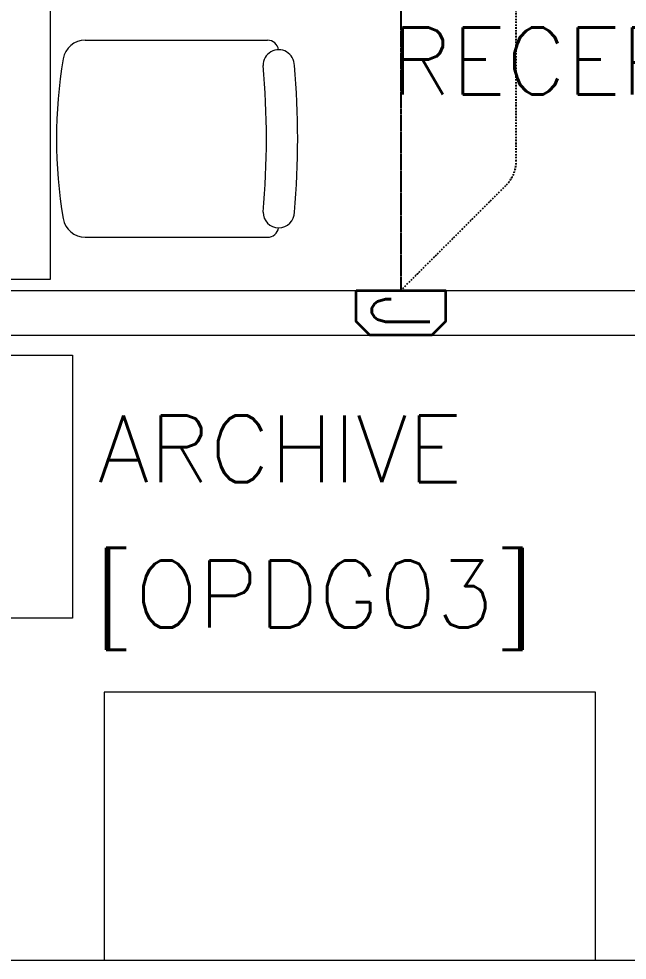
# Model space of a CAD drawing. Header units: inches. Extents: x -12418 to 57169, y -29325 to 19878.
# Drawn here: x 6012 to 7374, y -6247 to -4139 of the extents above; entities that cross this region are included whole.
import ezdxf
from ezdxf.enums import TextEntityAlignment as Align

# ---------------------------------------------------------------- set-up
doc = ezdxf.new("R2010")
doc.units = ezdxf.units.IN
doc.header["$LTSCALE"] = 25
doc.header["$MEASUREMENT"] = 0
doc.linetypes.add('DASHDOT', pattern=[25.4, 12.7, -6.35, 0, -6.35])
doc.linetypes.add('HIDDEN', pattern=[9.525, 6.35, -3.175])
doc.layers.get('0').update_dxf_attribs({"color": 8})
for name, color, linetype, lineweight in [('00-Ground Floor$0$72_EGR_BASE_TEXT', 252, 'Continuous', 5), ('00-Ground Floor$0$LOADING', 253, 'Continuous', 5), ('00-Ground Floor$0$Walls', 251, 'Continuous', 5), ('E-LITE-CLNG-CNDT', 6, 'DASHDOT', 35), ('T-DATA-CLNG-COND', 51, 'DASHDOT', 25), ('T-DATA-FLOR-COND', 40, 'HIDDEN', 25), ('T-DATA-WALL @ 100', 33, 'Continuous', 35)]:
    doc.layers.add(name, color=color, linetype=linetype, lineweight=lineweight)
doc.styles.add('00-Ground Floor$0$SIMPLEX', font='SIMPLEX.shx', dxfattribs={"height": 150})
doc.styles.add('DC_Simplex', font='SIMPLEX.shx', dxfattribs={"width": 0.7})

# ---------------------------------------------------------------- blocks, each defined once
blk = doc.blocks.new('00-Ground Floor$0$GF21021-P')
for p, q in [((-0.2207, 0.4756), (-0.2207, 0.0675)), ((0.2205, 0.4756), (0.2205, 0.0675))]:
    blk.add_line(p, q)
for centre, radius, start, end in [((-0.0001, -0.5295), 1.0695, 80.3671, 99.6329), ((-0.1707, 0.4756), 0.05, 99.6329, 180), ((0.1705, 0.4756), 0.05, 0, 80.3671), ((-0.1957, 0.0675), 0.025, 180, 261.4721), ((-0.1643, 0.0425), 0.0351, 90, 270), ((0, 1.8467), 1.7767, 264.6946, 275.3053), ((0.1641, 0.0425), 0.0351, 270, 90), ((0.1955, 0.0675), 0.025, 278.5279, 0), ((0, 1.8314), 1.8314, 264.8532, 275.147)]:
    blk.add_arc(centre, radius, start, end)
blk = doc.blocks.new('00-Ground Floor')
at = {"layer": '00-Ground Floor$0$LOADING'}
for p, q in [((6082.9, -4722.4, 0), (6082.9, -3547.4, 0)), ((5482.9, -4722.4, 0), (6082.9, -4722.4, 0))]:
    blk.add_line(p, q, dxfattribs=at)
at = {"layer": '00-Ground Floor$0$LOADING', "elevation": 0}
for points in [[(5552.9, -4892.5), (6132, -4892.5), (6132, -5481.3), (5552.9, -5481.3)], [(6203.4, -5647.4), (6203.4, -6247.4), (7303.4, -6247.4), (7303.4, -5647.4)]]:
    blk.add_lwpolyline(points, close=True, dxfattribs=at)
at = {"layer": '00-Ground Floor$0$Walls'}
for p, q in [((5457.9, -4747.4, 0), (8117.9, -4747.4, 0)), ((5457.9, -4847.4, 0), (8117.9, -4847.4, 0)), ((5457.9, -6247.4, 0), (9097.9, -6247.4, 0))]:
    blk.add_line(p, q, dxfattribs=at)
at = {"layer": '00-Ground Floor$0$LOADING', "xscale": 1000, "yscale": 1000, "zscale": 1000, "rotation": 89.99999999997209}
blk.add_blockref('00-Ground Floor$0$GF21021-P', (6636.5, -4407.6, 0), dxfattribs=at)
at = {"layer": '00-Ground Floor$0$72_EGR_BASE_TEXT', "char_height": 150, "attachment_point": 2, "style": '00-Ground Floor$0$SIMPLEX'}
for s, insert in [('RECEPTION AND CASH', (7947.9, -4158.5)), ('ARCHIVE', (6596.9, -5027.2)), ('[OPDG03]', (6673.6, -5352.6, 0))]:
    blk.add_mtext(s, dxfattribs=dict(at, insert=insert))
blk = doc.blocks.new('*U132')
blk.add_lwpolyline([(-1, 0), (1, 0), (1, -0.697), (0.697, -1), (-0.697, -1), (-1, -0.697)], close=True)
at = {"style": 'DC_Simplex', "width": 0.9}
blk.add_attdef('TYPE', text='', height=1.3, rotation=270, dxfattribs=at).set_placement((0, -0.5), align=Align.MIDDLE_CENTER)

msp = doc.modelspace()

# ---------------------------------------------------------------- linework, layer by layer
at = {"layer": 'T-DATA-CLNG-COND', "ltscale": 0.01, "elevation": 0}
msp.add_lwpolyline([(6867.4, -4747.4), (7103.8, -4511, 0.198912), (7125.7, -4458), (7125.7, -2697.4)], format="xyb", dxfattribs=at)
at = {"layer": 'T-DATA-FLOR-COND', "ltscale": 0.01, "elevation": 0}
msp.add_lwpolyline([(6867.4, -3350.5), (6867.4, -4747.4)], dxfattribs=at)

# ---------------------------------------------------------------- block references
at = {"layer": 'E-LITE-CLNG-CNDT'}
msp.add_blockref('00-Ground Floor', (0, 0), dxfattribs=at)
at = {"layer": 'T-DATA-WALL @ 100', "xscale": 100, "yscale": 100, "zscale": 100}
msp.add_blockref('*U132', (6867.4, -4747.4, 0), dxfattribs=at).add_auto_attribs({'TYPE': 'J'})

doc.saveas('drawing.dxf')
